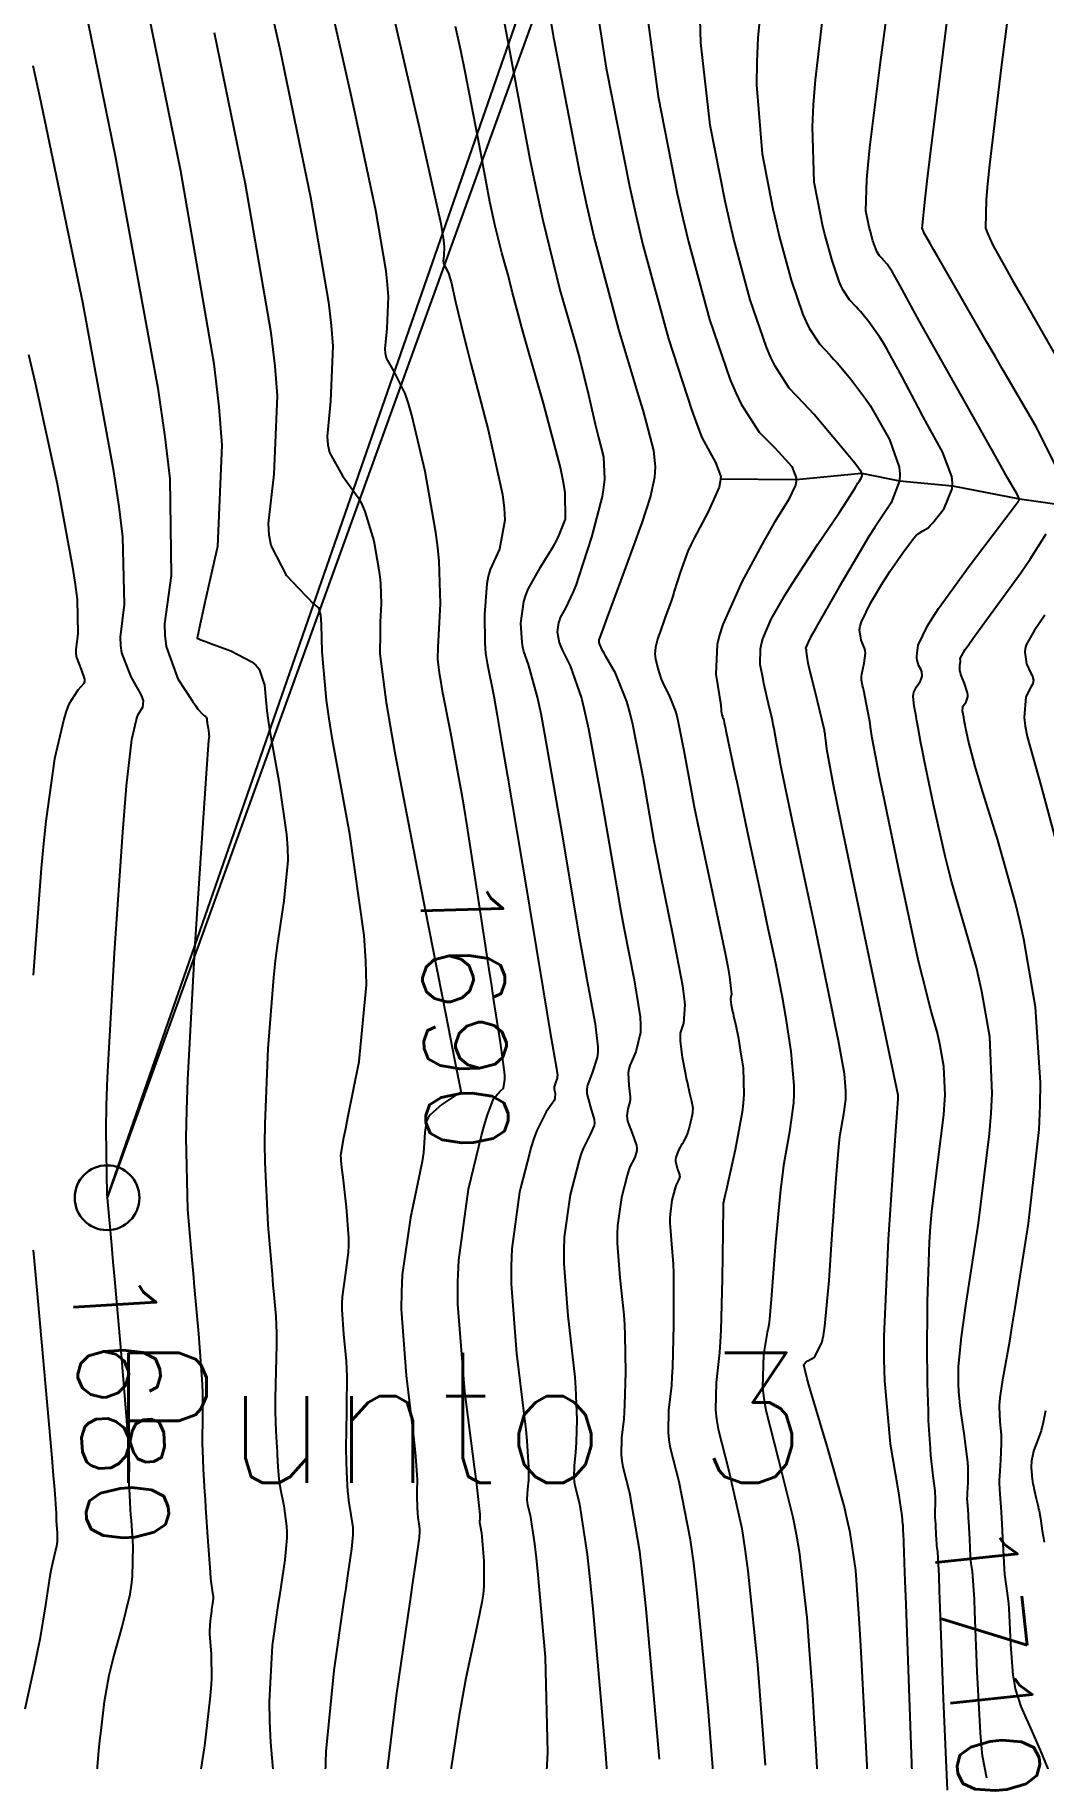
# Model space of a CAD drawing. Header units: metres. Extents: x 837117 to 838479, y 1189012 to 1191015.
# Drawn here: x 837720.1 to 837766.7, y 1189309.5 to 1189388.9 of the extents above; entities that cross this region are included whole.
import ezdxf

# ---------------------------------------------------------------- set-up
doc = ezdxf.new("R2010")
doc.units = ezdxf.units.M
doc.header["$LTSCALE"] = 0.3
for name, color, linetype in [('COTAS 10', 1, 'Continuous'), ('COTAS INT', 252, 'Continuous'), ('DRENAJE', 5, 'Continuous'), ('VIA1', 50, 'Continuous'), ('VIA2', 121, 'Continuous')]:
    doc.layers.add(name, color=color, linetype=linetype)
doc.layers.add('PTOBLIGADO', color=90, linetype='Continuous', lineweight=30)
doc.layers.add('TEXTPTO', color=90, linetype='Continuous', lineweight=30)
doc.styles.get("Standard").update_dxf_attribs({"font": 'simplex.shx'})

msp = doc.modelspace()

# ---------------------------------------------------------------- linework, layer by layer
at = {"layer": 'COTAS 10'}
for points in [[(837739.185, 1189307.725), (837739.776, 1189311.55), (837739.923, 1189312.408), (837740.062, 1189313.18), (837740.507, 1189315.242), (837740.808, 1189316.663), (837740.858, 1189317.03), (837740.893, 1189317.386), (837740.898, 1189318.576), (837740.817, 1189319.498), (837740.799, 1189319.685), (837740.782, 1189319.842), (837740.733, 1189320.164), (837740.704, 1189320.279), (837740.699, 1189320.307), (837740.696, 1189320.332), (837740.698, 1189320.409), (837740.707, 1189320.492), (837740.709, 1189320.523), (837740.711, 1189320.556), (837740.715, 1189320.7), (837740.606, 1189321.671), (837740.537, 1189322.224), (837740.452, 1189322.901), (837740.001, 1189326.375), (837739.686, 1189330.408), (837739.685, 1189331.438), (837739.723, 1189332.43), (837740.174, 1189335.699), (837740.775, 1189338.179), (837740.908, 1189338.673), (837741.026, 1189339.084), (837741.33, 1189339.874), (837741.527, 1189340.098), (837741.577, 1189340.152), (837741.625, 1189340.203), (837741.783, 1189340.358), (837741.852, 1189340.762), (837741.844, 1189340.969), (837741.825, 1189341.219), (837741.654, 1189342.467), (837741.348, 1189344.403), (837741.243, 1189345.087), (837741.128, 1189345.835), (837740.639, 1189349.07), (837740.108, 1189352.466), (837739.967, 1189353.316), (837739.829, 1189354.126), (837739.725, 1189354.693), (837739.35, 1189356.726), (837738.978, 1189358.673), (837738.907, 1189359.072), (837738.85, 1189359.41), (837738.758, 1189360.126), (837738.775, 1189360.713), (837738.786, 1189360.971), (837738.8, 1189361.27), (837738.874, 1189362.692), (837738.823, 1189364.659), (837738.758, 1189365.3), (837738.671, 1189365.984), (837738.171, 1189368.804), (837737.559, 1189371.394), (837737.4, 1189371.932), (837737.247, 1189372.393), (837736.735, 1189373.412), (837736.395, 1189374.028), (837736.35, 1189374.235), (837736.327, 1189374.458), (837736.423, 1189375.396), (837736.485, 1189376.863), (837736.44, 1189377.42), (837736.369, 1189378.042), (837735.889, 1189380.835), (837735.098, 1189384.578), (837734.83, 1189385.8), (837734.541, 1189387.102), (837733.323, 1189392.473)], [(837745.745, 1189392.459), (837746.525, 1189387.4), (837747.597, 1189381.958), (837747.906, 1189380.577), (837748.221, 1189379.25), (837749.402, 1189374.908), (837750.474, 1189371.608), (837750.72, 1189370.937), (837750.944, 1189370.372), (837751.568, 1189369.208), (837751.809, 1189368.571), (837751.791, 1189368.338), (837751.736, 1189368.081), (837751.23, 1189366.945), (837750.579, 1189365.728), (837750.432, 1189365.419), (837750.299, 1189365.121), (837749.939, 1189364.148), (837749.669, 1189363.278), (837749.593, 1189363.047), (837749.517, 1189362.819), (837749.235, 1189362.03), (837748.993, 1189361.361), (837748.942, 1189361.209), (837748.898, 1189361.072), (837748.795, 1189360.698), (837748.776, 1189360.377), (837748.784, 1189360.273), (837748.799, 1189360.162), (837748.901, 1189359.709), (837749.069, 1189359.216), (837749.124, 1189359.081), (837749.184, 1189358.946), (837749.435, 1189358.464), (837749.706, 1189357.785), (837749.779, 1189357.525), (837749.852, 1189357.235), (837750.106, 1189355.93), (837750.458, 1189354.016), (837750.592, 1189353.342), (837750.742, 1189352.605), (837751.413, 1189349.425), (837752.023, 1189346.517), (837752.133, 1189345.953), (837752.218, 1189345.492), (837752.315, 1189344.697), (837752.271, 1189344.552), (837752.268, 1189344.502), (837752.267, 1189344.447), (837752.297, 1189344.21), (837752.361, 1189343.9), (837752.383, 1189343.799), (837752.406, 1189343.691), (837752.506, 1189343.247), (837752.625, 1189342.649), (837752.661, 1189342.445), (837752.698, 1189342.223), (837752.841, 1189341.282), (837752.878, 1189340.066), (837752.848, 1189339.672), (837752.8, 1189339.252), (837752.483, 1189337.526), (837752.136, 1189335.995), (837752.07, 1189335.699), (837752.016, 1189335.457), (837751.928, 1189335.044), (837751.919, 1189334.478), (837751.914, 1189334.14), (837751.909, 1189333.723), (837751.882, 1189331.564), (837751.819, 1189329.207), (837751.791, 1189328.666), (837751.757, 1189328.174), (837751.597, 1189326.797), (837751.569, 1189325.527), (837751.62, 1189325.101), (837751.696, 1189324.643), (837752.18, 1189322.721), (837752.778, 1189320.054), (837752.926, 1189319.125), (837753.067, 1189318.115), (837753.48, 1189314.085), (837753.511, 1189313.78), (837753.865, 1189309.14)], [(837764.095, 1189308.545), (837763.888, 1189309.574), (837763.838, 1189310.062), (837763.792, 1189310.639), (837763.65, 1189313.458), (837763.542, 1189316.231), (837763.516, 1189316.78), (837763.493, 1189317.234), (837763.423, 1189318.082), (837763.369, 1189318.448), (837763.356, 1189318.599), (837763.342, 1189318.77), (837763.298, 1189319.568), (837763.258, 1189320.376), (837763.248, 1189320.554), (837763.238, 1189320.712), (837763.205, 1189321.119), (837763.189, 1189321.451), (837763.19, 1189321.562), (837763.193, 1189321.682), (837763.225, 1189322.184), (837763.226, 1189322.87), (837763.21, 1189323.105), (837763.187, 1189323.359), (837763.048, 1189324.442), (837762.896, 1189325.476), (837762.877, 1189325.62), (837762.866, 1189325.699), (837762.841, 1189325.895), (837762.792, 1189326.376), (837762.782, 1189326.737), (837762.78, 1189326.857), (837762.779, 1189326.986), (837762.781, 1189327.525), (837762.927, 1189328.902), (837763.016, 1189329.56), (837763.127, 1189330.337), (837763.704, 1189334.143), (837764.219, 1189338.251), (837764.291, 1189339.218), (837764.332, 1189340.113), (837764.224, 1189342.73), (837763.858, 1189344.817), (837763.736, 1189345.376), (837763.606, 1189345.928), (837763.063, 1189347.854), (837762.478, 1189349.851), (837762.321, 1189350.448), (837762.166, 1189351.063), (837761.627, 1189353.443), (837761.198, 1189355.508), (837761.113, 1189355.925), (837761.043, 1189356.275), (837760.913, 1189356.98), (837760.865, 1189357.295), (837760.847, 1189357.399), (837760.827, 1189357.511), (837760.739, 1189357.974), (837760.693, 1189358.423), (837760.699, 1189358.526), (837760.714, 1189358.619), (837760.839, 1189358.874), (837760.987, 1189359.068), (837761.018, 1189359.121), (837761.044, 1189359.174), (837761.098, 1189359.367), (837761.091, 1189359.556), (837761.078, 1189359.608), (837761.061, 1189359.66), (837760.958, 1189359.843), (837760.872, 1189360.098), (837760.864, 1189360.195), (837760.864, 1189360.303), (837760.923, 1189360.787), (837761.348, 1189361.685), (837761.579, 1189362.054), (837761.858, 1189362.474), (837763.274, 1189364.428), (837764.676, 1189366.28), (837765.165, 1189366.927), (837765.531, 1189367.412), (837765.559, 1189367.449), (837765.564, 1189367.457), (837765.569, 1189367.464), (837765.579, 1189367.48), (837765.585, 1189367.489), (837765.587, 1189367.491), (837765.589, 1189367.494), (837765.6, 1189367.505), (837765.592, 1189367.544), (837765.582, 1189367.564), (837765.57, 1189367.589), (837765.5, 1189367.715), (837765.05, 1189368.508), (837764.797, 1189368.955), (837764.49, 1189369.499), (837762.917, 1189372.284), (837761.303, 1189375.15), (837760.97, 1189375.745), (837760.686, 1189376.255), (837760.069, 1189377.383), (837759.799, 1189377.878), (837759.734, 1189377.989), (837759.672, 1189378.089), (837759.484, 1189378.356), (837759.332, 1189378.534), (837759.294, 1189378.577), (837759.258, 1189378.617), (837759.139, 1189378.741), (837759.027, 1189378.912), (837758.994, 1189378.983), (837758.96, 1189379.064), (837758.831, 1189379.438), (837758.7, 1189379.917), (837758.666, 1189380.064), (837758.632, 1189380.216), (837758.513, 1189380.816), (837758.547, 1189382.256), (837758.608, 1189382.937), (837758.692, 1189383.741), (837759.184, 1189387.667), (837759.752, 1189391.898)], [(837722.944, 1189307.789), (837723.121, 1189309.809), (837723.168, 1189310.291), (837723.215, 1189310.74), (837723.376, 1189312.086), (837723.597, 1189313.3), (837723.681, 1189313.665), (837723.774, 1189314.044), (837724.194, 1189315.519), (837724.565, 1189317.037), (837724.628, 1189317.445), (837724.674, 1189317.844), (837724.695, 1189319.238), (837724.616, 1189320.423), (837724.598, 1189320.692), (837724.583, 1189320.935), (837724.541, 1189321.599), (837724.52, 1189322.105), (837724.518, 1189322.249), (837724.517, 1189322.394), (837724.527, 1189322.932), (837724.479, 1189324.08), (837724.443, 1189324.61), (837724.396, 1189325.232), (837724.142, 1189328.244), (837723.849, 1189331.551), (837723.778, 1189332.359), (837723.711, 1189333.12), (837723.507, 1189335.481), (837723.49, 1189336.409), (837723.45, 1189338.438), (837723.476, 1189339.575), (837723.52, 1189340.851), (837723.832, 1189346.609), (837724.217, 1189352.168), (837724.308, 1189353.318), (837724.391, 1189354.3), (837724.633, 1189356.44), (837724.83, 1189357.3), (837724.885, 1189357.475), (837724.94, 1189357.623), (837725.139, 1189357.926), (837725.178, 1189358.216), (837725.133, 1189358.355), (837725.063, 1189358.52), (837724.605, 1189359.326), (837724.181, 1189360.43), (837724.132, 1189360.782), (837724.113, 1189361.155), (837724.293, 1189362.669), (837724.228, 1189365.792), (837724.054, 1189367.179), (837723.814, 1189368.793), (837722.385, 1189376.509), (837720.764, 1189384.337), (837720.403, 1189386.021), (837720.079, 1189387.497)]]:
    msp.add_lwpolyline(points, dxfattribs=at)
at = {"layer": 'COTAS INT'}
for points in [[(837751.693, 1189305.87), (837751.242, 1189311.606), (837751.024, 1189313.922), (837750.711, 1189317.231), (837750.564, 1189318.454), (837750.418, 1189319.531), (837749.89, 1189322.21), (837749.497, 1189323.77), (837749.436, 1189324.142), (837749.395, 1189324.488), (837749.417, 1189325.52), (837749.547, 1189326.647), (837749.575, 1189327.054), (837749.598, 1189327.501), (837749.65, 1189329.456), (837749.649, 1189331.407), (837749.64, 1189331.851), (837749.626, 1189332.255), (837749.542, 1189333.367), (837749.48, 1189334.161), (837749.48, 1189334.363), (837749.488, 1189334.559), (837749.576, 1189335.202), (837749.706, 1189335.704), (837749.74, 1189335.81), (837749.772, 1189335.901), (837749.88, 1189336.114), (837749.933, 1189336.271), (837749.93, 1189336.327), (837749.92, 1189336.39), (837749.823, 1189336.664), (837749.743, 1189336.983), (837749.744, 1189337.074), (837749.755, 1189337.165), (837749.88, 1189337.504), (837750.047, 1189337.807), (837750.085, 1189337.875), (837750.119, 1189337.938), (837750.213, 1189338.108), (837750.289, 1189338.293), (837750.312, 1189338.364), (837750.336, 1189338.444), (837750.428, 1189338.804), (837750.503, 1189339.155), (837750.516, 1189339.23), (837750.526, 1189339.294), (837750.534, 1189339.445), (837750.504, 1189339.6), (837750.49, 1189339.667), (837750.473, 1189339.745), (837750.389, 1189340.115), (837750.275, 1189340.638), (837750.238, 1189340.812), (837750.2, 1189340.999), (837750.042, 1189341.782), (837749.947, 1189342.551), (837749.947, 1189342.73), (837749.96, 1189342.894), (837750.103, 1189343.365), (837750.162, 1189344.209), (837750.122, 1189344.609), (837750.057, 1189345.081), (837749.618, 1189347.388), (837749.042, 1189350.188), (837748.891, 1189350.971), (837748.744, 1189351.758), (837748.241, 1189354.63), (837747.752, 1189357.138), (837747.613, 1189357.696), (837747.472, 1189358.195), (837746.95, 1189359.501), (837746.516, 1189360.261), (837746.431, 1189360.416), (837746.36, 1189360.546), (837746.231, 1189360.815), (837746.208, 1189360.915), (837746.205, 1189360.94), (837746.203, 1189360.963), (837746.207, 1189361.034), (837746.369, 1189361.487), (837746.466, 1189361.75), (837746.586, 1189362.074), (837747.208, 1189363.741), (837747.885, 1189365.587), (837748.039, 1189366.023), (837748.179, 1189366.427), (837748.563, 1189367.615), (837748.765, 1189368.539), (837748.79, 1189368.777), (837748.801, 1189369.007), (837748.731, 1189369.771), (837748.386, 1189371.059), (837748.224, 1189371.619), (837748.034, 1189372.267), (837747.108, 1189375.341), (837745.973, 1189379.612), (837745.652, 1189381.014), (837745.327, 1189382.512), (837744.127, 1189388.716), (837743.171, 1189394.403)], [(837767.492, 1189368.628), (837766.356, 1189370.886), (837764.863, 1189373.445), (837764.473, 1189374.115), (837764.094, 1189374.768), (837762.809, 1189376.988), (837761.822, 1189378.701), (837761.63, 1189379.035), (837761.474, 1189379.309), (837761.204, 1189379.789), (837761.165, 1189379.873), (837761.155, 1189379.896), (837761.145, 1189379.92), (837761.109, 1189380.004), (837761.242, 1189381.357), (837761.338, 1189382.181), (837761.46, 1189383.199), (837762.114, 1189388.496), (837762.798, 1189393.838)], [(837721.815, 1189393.469), (837723.887, 1189383.274), (837725.839, 1189372.642), (837726.163, 1189370.4), (837726.394, 1189368.464), (837726.445, 1189364.006), (837726.152, 1189361.771), (837726.165, 1189361.235), (837726.219, 1189360.736), (837726.758, 1189359.232), (837727.43, 1189358.203), (837727.568, 1189358.004), (837727.686, 1189357.84), (837727.94, 1189357.558), (837728.036, 1189357.507), (837728.054, 1189357.491), (837728.069, 1189357.473), (837728.093, 1189357.4), (837728.103, 1189357.283), (837728.11, 1189357.239), (837728.118, 1189357.188), (837728.159, 1189356.961), (837728.194, 1189356.718), (837728.198, 1189356.657), (837728.199, 1189356.599), (837728.182, 1189356.415), (837728.064, 1189354.871), (837728.001, 1189353.956), (837727.925, 1189352.83), (837727.544, 1189347.005), (837727.209, 1189340.746), (837727.163, 1189339.347), (837727.136, 1189338.093), (837727.209, 1189334.769), (837727.409, 1189332.442), (837727.464, 1189331.817), (837727.518, 1189331.199), (837727.708, 1189329.036), (837727.853, 1189327.152), (837727.877, 1189326.71), (837727.895, 1189326.303), (837727.905, 1189325.12), (837727.888, 1189324.181), (837727.89, 1189323.927), (837727.894, 1189323.676), (837727.929, 1189322.792), (837727.994, 1189321.755), (837728.017, 1189321.408), (837728.041, 1189321.034), (837728.146, 1189319.465), (837728.249, 1189318.042), (837728.273, 1189317.76), (837728.294, 1189317.527), (837728.355, 1189317.088), (837728.385, 1189316.939), (837728.387, 1189316.888), (837728.387, 1189316.834), (837728.364, 1189316.6), (837728.321, 1189316.32), (837728.309, 1189316.235), (837728.296, 1189316.147), (837728.245, 1189315.804), (837728.221, 1189315.347), (837728.225, 1189315.187), (837728.232, 1189315.013), (837728.298, 1189314.267), (837728.307, 1189313.108), (837728.28, 1189312.675), (837728.239, 1189312.193), (837727.987, 1189310.045), (837727.599, 1189307.593)], [(837753.987, 1189393.45), (837753.523, 1189388.795), (837753.477, 1189387.674), (837753.465, 1189386.627), (837753.718, 1189383.45), (837754.218, 1189380.913), (837754.362, 1189380.269), (837754.509, 1189379.65), (837755.059, 1189377.626), (837755.604, 1189376.043), (837755.747, 1189375.702), (837755.887, 1189375.404), (837756.363, 1189374.678), (837756.862, 1189374.155), (837757.017, 1189373.985), (837757.178, 1189373.803), (837757.818, 1189373.055), (837758.508, 1189372.128), (837758.701, 1189371.834), (837758.895, 1189371.524), (837759.6, 1189370.268), (837760.042, 1189368.993), (837760.07, 1189368.671), (837760.057, 1189368.362), (837759.668, 1189367.357), (837758.899, 1189366.2), (837758.646, 1189365.795), (837758.376, 1189365.354), (837757.255, 1189363.456), (837756.27, 1189361.728), (837756.085, 1189361.393), (837755.938, 1189361.121), (837755.727, 1189360.659), (837755.753, 1189360.6), (837755.756, 1189360.582), (837755.758, 1189360.563), (837755.749, 1189360.489), (837755.798, 1189360.161), (837755.835, 1189359.982), (837755.883, 1189359.765), (837756.145, 1189358.662), (837756.577, 1189356.889), (837756.584, 1189356.858), (837756.586, 1189356.851), (837756.587, 1189356.846), (837756.59, 1189356.833), (837756.607, 1189356.704), (837756.617, 1189356.625), (837756.63, 1189356.527), (837756.695, 1189356.017), (837757.004, 1189354.351), (837757.17, 1189353.524), (837757.37, 1189352.538), (837758.383, 1189347.657), (837759.977, 1189340.057), (837759.983, 1189340.027), (837759.985, 1189340.021), (837759.986, 1189340.016), (837759.988, 1189340.005), (837759.988, 1189339.999), (837759.987, 1189339.996), (837759.987, 1189339.991), (837759.986, 1189339.989), (837759.986, 1189339.983), (837759.984, 1189339.96), (837759.984, 1189339.949), (837759.983, 1189339.934), (837759.978, 1189339.863), (837759.907, 1189338.817), (837759.864, 1189338.188), (837759.534, 1189333.389), (837759.339, 1189328.911), (837759.338, 1189327.849), (837759.36, 1189326.865), (837759.627, 1189323.956), (837759.964, 1189321.985), (837760.029, 1189321.592), (837760.082, 1189321.265), (837760.172, 1189320.639), (837760.182, 1189320.468), (837760.185, 1189320.428), (837760.188, 1189320.392), (837760.199, 1189320.291), (837760.209, 1189320.22), (837760.21, 1189320.203), (837760.211, 1189320.188), (837760.211, 1189320.143), (837760.209, 1189320.11), (837760.209, 1189320.095), (837760.21, 1189320.073), (837760.212, 1189320.047), (837760.212, 1189320.036), (837760.213, 1189320.025), (837760.216, 1189319.972), (837760.219, 1189319.92), (837760.22, 1189319.908), (837760.22, 1189319.898), (837760.224, 1189319.874), (837760.275, 1189318.499), (837760.307, 1189317.636), (837760.345, 1189316.566), (837760.545, 1189310.96), (837760.754, 1189305.338)], [(837762.273, 1189307.988), (837762.097, 1189312.209), (837761.943, 1189316.399), (837761.911, 1189317.208), (837761.884, 1189317.866), (837761.824, 1189318.978), (837761.795, 1189319.173), (837761.788, 1189319.253), (837761.78, 1189319.345), (837761.757, 1189319.77), (837761.736, 1189320.2), (837761.73, 1189320.295), (837761.725, 1189320.379), (837761.707, 1189320.596), (837761.699, 1189320.773), (837761.699, 1189320.832), (837761.701, 1189320.896), (837761.718, 1189321.164), (837761.718, 1189321.529), (837761.71, 1189321.654), (837761.698, 1189321.789), (837761.624, 1189322.366), (837761.53, 1189323.169), (837761.506, 1189323.447), (837761.483, 1189323.749), (837761.405, 1189325.042), (837761.393, 1189325.463), (837761.353, 1189326.765), (837761.346, 1189327.339), (837761.342, 1189327.954), (837761.352, 1189330.526), (837761.447, 1189333.261), (837761.495, 1189333.98), (837761.554, 1189334.682), (837761.847, 1189337.079), (837762.104, 1189339.127), (837762.14, 1189339.61), (837762.161, 1189340.056), (837762.107, 1189341.362), (837761.924, 1189342.402), (837761.863, 1189342.681), (837761.799, 1189342.957), (837761.528, 1189343.917), (837761.113, 1189345.498), (837760.958, 1189346.164), (837760.784, 1189346.929), (837760.012, 1189350.517), (837759.286, 1189354.011), (837759.143, 1189354.717), (837759.024, 1189355.309), (837758.804, 1189356.502), (837758.727, 1189357.016), (837758.699, 1189357.18), (837758.669, 1189357.353), (837758.536, 1189358.056), (837758.408, 1189358.693), (837758.382, 1189358.825), (837758.359, 1189358.937), (837758.307, 1189359.179), (837758.308, 1189359.368), (837758.319, 1189359.447), (837758.335, 1189359.537), (837758.429, 1189359.958), (837758.483, 1189360.423), (837758.473, 1189360.541), (837758.452, 1189360.654), (837758.289, 1189361.024), (837758.213, 1189361.492), (837758.248, 1189361.666), (837758.307, 1189361.86), (837758.721, 1189362.724), (837759.297, 1189363.682), (837759.458, 1189363.937), (837759.619, 1189364.186), (837760.207, 1189365.045), (837760.71, 1189365.705), (837760.818, 1189365.828), (837760.913, 1189365.926), (837761.143, 1189366.066), (837761.381, 1189366.206), (837761.48, 1189366.304), (837761.594, 1189366.429), (837762.125, 1189367.093), (837762.494, 1189368.001), (837762.505, 1189368.279), (837762.477, 1189368.569), (837762.047, 1189369.711), (837761.342, 1189370.981), (837761.141, 1189371.351), (837760.937, 1189371.73), (837760.18, 1189373.162), (837759.475, 1189374.455), (837759.304, 1189374.746), (837759.143, 1189375.007), (837758.651, 1189375.706), (837758.255, 1189376.168), (837758.155, 1189376.281), (837758.06, 1189376.386), (837757.751, 1189376.709), (837757.457, 1189377.158), (837757.37, 1189377.343), (837757.282, 1189377.553), (837756.945, 1189378.532), (837756.605, 1189379.784), (837756.514, 1189380.166), (837756.425, 1189380.565), (837756.116, 1189382.133), (837756.038, 1189384.683), (837756.095, 1189385.699), (837756.187, 1189386.851), (837756.798, 1189392.133)], [(837765.341, 1189391.962), (837764.746, 1189387.43), (837764.217, 1189382.945), (837764.127, 1189382.063), (837764.061, 1189381.337), (837764.028, 1189380.014), (837764.158, 1189379.708), (837764.195, 1189379.624), (837764.232, 1189379.539), (837764.371, 1189379.234), (837764.946, 1189378.192), (837765.258, 1189377.643), (837765.636, 1189376.98), (837767.555, 1189373.644)], [(837725.135, 1189391.246), (837726.888, 1189382.664), (837728.419, 1189373.76), (837728.647, 1189371.778), (837728.79, 1189370.005), (837728.597, 1189365.344), (837727.997, 1189362.69), (837727.884, 1189362.182), (837727.793, 1189361.772), (837727.657, 1189361.112), (837727.902, 1189361.012), (837728.052, 1189360.956), (837728.239, 1189360.887), (837729.21, 1189360.535), (837730.18, 1189360.028), (837730.365, 1189359.861), (837730.515, 1189359.682), (837730.754, 1189358.942), (837730.86, 1189357.769), (837730.925, 1189357.317), (837731.006, 1189356.81), (837731.427, 1189354.52), (837731.78, 1189352.063), (837731.818, 1189351.45), (837731.83, 1189350.866), (837731.657, 1189349.002), (837731.336, 1189346.939), (837731.254, 1189346.23), (837731.175, 1189345.461), (837730.918, 1189342.187), (837730.773, 1189338.711), (837730.765, 1189337.815), (837730.771, 1189336.948), (837730.911, 1189334.057), (837731.108, 1189331.764), (837731.15, 1189331.274), (837731.187, 1189330.847), (837731.275, 1189329.829), (837731.31, 1189329.072), (837731.312, 1189328.81), (837731.311, 1189328.526), (837731.283, 1189327.308), (837731.255, 1189326.052), (837731.253, 1189325.743), (837731.255, 1189325.451), (837731.285, 1189324.537), (837731.328, 1189323.796), (837731.337, 1189323.613), (837731.346, 1189323.44), (837731.372, 1189322.896), (837731.426, 1189322.329), (837731.453, 1189322.142), (837731.485, 1189321.942), (837731.647, 1189321.109), (837731.773, 1189320.167), (837731.783, 1189319.898), (837731.783, 1189319.625), (837731.693, 1189318.609), (837731.506, 1189317.371), (837731.444, 1189316.958), (837731.379, 1189316.514), (837731.107, 1189314.658), (837730.971, 1189312.075), (837730.99, 1189311.174), (837731.035, 1189310.192), (837731.402, 1189305.972)], [(837736.518, 1189390.668), (837737.904, 1189384.62), (837738.184, 1189383.391), (837738.419, 1189382.356), (837738.89, 1189380.226), (837739.019, 1189379.471), (837739.039, 1189379.303), (837739.051, 1189379.153), (837739.034, 1189378.757), (837739.008, 1189378.503), (837739.014, 1189378.443), (837739.026, 1189378.387), (837739.118, 1189378.221), (837739.268, 1189377.892), (837739.316, 1189377.733), (837739.368, 1189377.546), (837739.579, 1189376.625), (837739.951, 1189375.043), (837740.103, 1189374.439), (837740.277, 1189373.763), (837741.083, 1189370.72), (837741.739, 1189367.74), (837741.818, 1189367.103), (837741.852, 1189366.548), (837741.605, 1189365.224), (837741.171, 1189364.279), (837741.087, 1189363.963), (837741.02, 1189363.623), (837740.909, 1189362.2), (837740.923, 1189360.898), (837740.934, 1189360.635), (837740.949, 1189360.414), (837741.028, 1189359.966), (837741.336, 1189358.446), (837741.496, 1189357.548), (837741.687, 1189356.443), (837741.972, 1189354.747), (837742.646, 1189350.731), (837742.674, 1189350.568), (837743.6, 1189344.986), (837743.789, 1189343.86), (837743.944, 1189342.935), (837744.233, 1189341.276), (837744.272, 1189340.963), (837744.27, 1189340.888), (837744.263, 1189340.818), (837744.193, 1189340.606), (837744.125, 1189340.424), (837744.119, 1189340.373), (837744.12, 1189340.322), (837744.169, 1189340.136), (837744.16, 1189339.89), (837744.123, 1189339.801), (837744.071, 1189339.704), (837743.759, 1189339.278), (837743.32, 1189338.416), (837743.189, 1189338.043), (837743.053, 1189337.613), (837742.986, 1189337.353), (837742.572, 1189335.756), (837742.525, 1189335.575), (837742.164, 1189332.962), (837742.134, 1189332.169), (837742.134, 1189331.346), (837742.386, 1189328.123), (837742.745, 1189325.239), (837742.813, 1189324.631), (837742.867, 1189324.105), (837742.948, 1189322.889), (837742.933, 1189322.292), (837742.926, 1189322.155), (837742.917, 1189322.031), (837742.877, 1189321.687), (837742.871, 1189321.371), (837742.883, 1189321.266), (837742.902, 1189321.152), (837743.022, 1189320.675), (837743.224, 1189319.349), (837743.295, 1189318.7), (837743.372, 1189317.929), (837743.703, 1189314.125), (837743.818, 1189309.73), (837743.759, 1189308.586)], [(837748.318, 1189390.515), (837748.922, 1189386.083), (837749.804, 1189381.61), (837750.058, 1189380.474), (837750.317, 1189379.383), (837751.288, 1189375.814), (837752.248, 1189373.022), (837752.501, 1189372.421), (837752.747, 1189371.895), (837753.587, 1189370.615), (837754.305, 1189369.888), (837754.475, 1189369.71), (837754.632, 1189369.542), (837755.093, 1189369.022), (837755.297, 1189368.507), (837755.291, 1189368.343), (837755.259, 1189368.17), (837754.917, 1189367.466), (837754.276, 1189366.425), (837754.055, 1189366.039), (837753.814, 1189365.612), (837752.788, 1189363.715), (837751.902, 1189361.74), (837751.751, 1189361.263), (837751.64, 1189360.816), (837751.578, 1189359.456), (837751.742, 1189358.499), (837751.772, 1189358.307), (837751.797, 1189358.145), (837751.836, 1189357.826), (837751.838, 1189357.718), (837751.841, 1189357.691), (837751.844, 1189357.665), (837751.862, 1189357.578), (837751.885, 1189357.506), (837751.891, 1189357.489), (837751.897, 1189357.474), (837751.919, 1189357.428), (837751.94, 1189357.375), (837751.946, 1189357.355), (837751.952, 1189357.332), (837751.971, 1189357.23), (837752.009, 1189357.032), (837752.026, 1189356.949), (837752.046, 1189356.854), (837752.141, 1189356.409), (837752.357, 1189355.402), (837752.453, 1189354.953), (837752.564, 1189354.43), (837753.099, 1189351.924), (837753.675, 1189349.217), (837753.814, 1189348.567), (837753.943, 1189347.96), (837754.332, 1189346.126), (837754.643, 1189344.556), (837754.722, 1189344.116), (837754.799, 1189343.673), (837755.052, 1189342.051), (837755.185, 1189340.487), (837755.185, 1189340.08), (837755.17, 1189339.684), (837754.985, 1189338.349), (837754.712, 1189336.799), (837754.641, 1189336.268), (837754.573, 1189335.693), (837754.343, 1189333.246), (837754.17, 1189331.04), (837754.137, 1189330.617), (837754.111, 1189330.275), (837754.068, 1189329.718), (837754.023, 1189329.45), (837753.995, 1189329.291), (837753.96, 1189329.094), (837753.777, 1189328.075), (837753.744, 1189326.565), (837753.804, 1189326.059), (837753.894, 1189325.515), (837754.469, 1189323.233), (837755.139, 1189320.576), (837755.288, 1189319.797), (837755.423, 1189318.998), (837755.78, 1189315.955), (837755.905, 1189314.247), (837756.038, 1189312.411), (837756.109, 1189311.296), (837756.181, 1189310.124), (837756.443, 1189305.409)], [(837741.762, 1189389.849), (837743.007, 1189383.203), (837743.304, 1189381.74), (837743.58, 1189380.441), (837744.405, 1189377.112), (837745.024, 1189375.003), (837745.171, 1189374.473), (837745.307, 1189373.966), (837745.707, 1189372.329), (837746.015, 1189370.987), (837746.092, 1189370.666), (837746.166, 1189370.367), (837746.407, 1189369.468), (837746.455, 1189368.442), (837746.408, 1189368.062), (837746.335, 1189367.64), (837745.852, 1189365.771), (837745.269, 1189363.966), (837745.133, 1189363.585), (837745.007, 1189363.255), (837744.644, 1189362.491), (837744.409, 1189362.064), (837744.364, 1189361.947), (837744.328, 1189361.83), (837744.269, 1189361.412), (837744.36, 1189360.918), (837744.418, 1189360.754), (837744.49, 1189360.578), (837744.869, 1189359.841), (837745.387, 1189358.347), (837745.547, 1189357.693), (837745.714, 1189356.935), (837746.376, 1189353.331), (837747.029, 1189349.501), (837747.191, 1189348.601), (837747.343, 1189347.77), (837747.823, 1189345.351), (837748.092, 1189343.645), (837748.111, 1189343.266), (837748.106, 1189342.926), (837747.89, 1189342.032), (837747.614, 1189341.41), (837747.571, 1189341.241), (837747.543, 1189341.074), (837747.563, 1189340.484), (837747.627, 1189339.967), (837747.628, 1189339.846), (837747.62, 1189339.735), (837747.529, 1189339.415), (837747.472, 1189339.084), (837747.487, 1189338.967), (837747.515, 1189338.839), (837747.724, 1189338.281), (837747.921, 1189337.727), (837747.941, 1189337.6), (837747.946, 1189337.485), (837747.84, 1189337.168), (837747.622, 1189336.739), (837747.556, 1189336.554), (837747.489, 1189336.34), (837747.226, 1189335.326), (837747.047, 1189334.026), (837747.032, 1189333.632), (837747.032, 1189333.222), (837747.157, 1189331.619), (837747.332, 1189329.916), (837747.364, 1189329.445), (837747.389, 1189328.973), (837747.416, 1189327.267), (837747.376, 1189325.765), (837747.358, 1189325.421), (837747.337, 1189325.109), (837747.237, 1189324.242), (837747.22, 1189323.449), (837747.252, 1189323.183), (837747.299, 1189322.897), (837747.601, 1189321.698), (837748.057, 1189319.008), (837748.202, 1189317.782), (837748.355, 1189316.348), (837748.973, 1189309.431)], [(837733.578, 1189308.757), (837733.611, 1189309.783), (837733.969, 1189313.512), (837734.427, 1189316.653), (837734.523, 1189317.308), (837734.605, 1189317.871), (837734.792, 1189319.128), (837734.849, 1189319.765), (837734.849, 1189319.936), (837734.843, 1189320.105), (837734.764, 1189320.695), (837734.657, 1189321.347), (837734.634, 1189321.554), (837734.612, 1189321.772), (837734.557, 1189322.659), (837734.534, 1189323.709), (837734.534, 1189324.031), (837734.536, 1189324.366), (837734.565, 1189325.691), (837734.572, 1189327.061), (837734.559, 1189327.425), (837734.541, 1189327.782), (837734.424, 1189329.016), (837734.341, 1189330.158), (837734.344, 1189330.457), (837734.358, 1189330.748), (837734.501, 1189331.736), (837734.64, 1189332.788), (837734.651, 1189333.119), (837734.65, 1189333.467), (837734.547, 1189334.871), (837734.399, 1189336.122), (837734.37, 1189336.374), (837734.345, 1189336.586), (837734.299, 1189337.009), (837734.29, 1189337.16), (837734.289, 1189337.2), (837734.288, 1189337.238), (837734.292, 1189337.369), (837734.426, 1189338.091), (837734.507, 1189338.503), (837734.608, 1189339.006), (837735.132, 1189341.589), (837735.46, 1189345.133), (837735.437, 1189346.242), (837735.365, 1189347.407), (837734.694, 1189352.079), (837733.894, 1189356.431), (837733.741, 1189357.395), (837733.617, 1189358.254), (837733.416, 1189360.485), (837733.386, 1189361.738), (837733.371, 1189361.981), (837733.353, 1189362.178), (837733.261, 1189362.514), (837732.966, 1189362.764), (837732.821, 1189362.907), (837732.647, 1189363.083), (837731.788, 1189363.985), (837731.065, 1189365.381), (837730.977, 1189365.868), (837730.937, 1189366.398), (837731.201, 1189368.674), (837731.353, 1189372.283), (837731.244, 1189373.653), (837731.068, 1189375.185), (837729.888, 1189382.054), (837728.456, 1189389.024)], [(837731.178, 1189389.584), (837731.476, 1189388.209), (837731.777, 1189386.801), (837732.889, 1189381.445), (837733.719, 1189376.613), (837733.842, 1189375.537), (837733.919, 1189374.573), (837733.812, 1189372.035), (837733.646, 1189370.413), (837733.686, 1189370.028), (837733.763, 1189369.669), (837734.351, 1189368.603), (837735.079, 1189367.601), (837735.244, 1189367.284), (837735.394, 1189366.95), (837735.802, 1189365.597), (837736.039, 1189364.261), (837736.08, 1189363.937), (837736.111, 1189363.633), (837736.135, 1189362.702), (837736.101, 1189361.861), (837736.095, 1189361.614), (837736.09, 1189361.361), (837736.086, 1189360.396), (837736.376, 1189358.142), (837736.556, 1189357.077), (837736.78, 1189355.82), (837737.008, 1189354.629), (837737.952, 1189349.685), (837739.123, 1189343.742), (837739.527, 1189341.691), (837739.816, 1189340.225), (837739.818, 1189340.204), (837739.818, 1189340.196), (837739.816, 1189340.19), (837739.68, 1189340.1), (837739.595, 1189340.044), (837739.49, 1189339.974), (837738.94, 1189339.61), (837738.403, 1189339.137), (837738.306, 1189338.999), (837738.232, 1189338.858), (837738.152, 1189338.323), (837738.091, 1189337.383), (837738.03, 1189336.988), (837737.949, 1189336.533), (837737.76, 1189335.642), (837737.495, 1189334.401), (837737.111, 1189331.752), (837737.073, 1189330.972), (837737.066, 1189330.171), (837737.289, 1189327.111), (837737.622, 1189324.431), (837737.684, 1189323.871), (837737.733, 1189323.389), (837737.8, 1189322.304), (837737.788, 1189321.767), (837737.788, 1189321.501), (837737.797, 1189321.076), (837737.819, 1189320.717), (837737.828, 1189320.629), (837737.837, 1189320.545), (837737.88, 1189320.281), (837737.912, 1189320.042), (837737.915, 1189319.974), (837737.915, 1189319.905), (837737.892, 1189319.647), (837737.705, 1189318.37), (837737.601, 1189317.658), (837737.475, 1189316.791), (837736.831, 1189312.366), (837736.245, 1189307.548)], [(837746.986, 1189302.985), (837746.508, 1189309.674), (837745.927, 1189316.36), (837745.791, 1189317.715), (837745.667, 1189318.856), (837745.311, 1189321.187), (837745.1, 1189322.025), (837745.067, 1189322.224), (837745.045, 1189322.41), (837745.057, 1189322.964), (837745.127, 1189323.57), (837745.142, 1189323.788), (837745.154, 1189324.028), (837745.182, 1189325.078), (837745.128, 1189326.539), (837745.089, 1189327.038), (837745.039, 1189327.578), (837744.771, 1189329.871), (837744.583, 1189332.284), (837744.583, 1189332.901), (837744.605, 1189333.494), (837744.875, 1189335.45), (837745.271, 1189336.976), (837745.373, 1189337.299), (837745.471, 1189337.577), (837745.799, 1189338.223), (837745.988, 1189338.638), (837745.999, 1189338.771), (837745.992, 1189338.913), (837745.815, 1189339.49), (837745.648, 1189340.115), (837745.647, 1189340.286), (837745.665, 1189340.457), (837745.893, 1189341.066), (837746.13, 1189341.778), (837746.153, 1189342.014), (837746.159, 1189342.266), (837746.028, 1189343.313), (837745.644, 1189345.353), (837745.49, 1189346.23), (837745.315, 1189347.243), (837744.511, 1189352.031), (837743.701, 1189356.689), (837743.521, 1189357.62), (837743.362, 1189358.396), (837742.948, 1189359.904), (837742.719, 1189360.496), (837742.676, 1189360.694), (837742.641, 1189360.908), (837742.589, 1189361.806), (837742.73, 1189362.809), (837742.817, 1189363.089), (837742.925, 1189363.37), (837743.489, 1189364.393), (837744.094, 1189365.358), (837744.228, 1189365.601), (837744.347, 1189365.835), (837744.655, 1189366.595), (837744.629, 1189367.829), (837744.538, 1189368.362), (837744.411, 1189368.978), (837743.647, 1189371.892), (837742.817, 1189374.782), (837742.647, 1189375.383), (837742.504, 1189375.897), (837742.206, 1189377.035), (837742.051, 1189377.668), (837741.999, 1189377.864), (837741.942, 1189378.069), (837741.703, 1189378.884), (837741.384, 1189380.171), (837741.277, 1189380.673), (837741.162, 1189381.238), (837740.681, 1189383.807), (837740.034, 1189387.154), (837739.814, 1189388.21), (837739.577, 1189389.322)], [(837758.628, 1189307.97), (837758.335, 1189313.478), (837758.269, 1189314.655), (837758.21, 1189315.681), (837758.049, 1189318.13), (837757.779, 1189319.882), (837757.65, 1189320.468), (837757.499, 1189321.099), (837756.758, 1189323.744), (837756.044, 1189326.121), (837755.909, 1189326.582), (837755.802, 1189326.959), (837755.641, 1189327.609), (837755.728, 1189327.72), (837755.777, 1189327.757), (837755.836, 1189327.797), (837756.14, 1189327.961), (837756.472, 1189328.615), (837756.549, 1189328.963), (837756.62, 1189329.383), (837756.82, 1189331.502), (837756.969, 1189333.859), (837757.007, 1189334.428), (837757.043, 1189334.962), (837757.163, 1189336.588), (837757.279, 1189337.831), (837757.313, 1189338.123), (837757.349, 1189338.392), (837757.486, 1189339.173), (837757.579, 1189339.842), (837757.587, 1189340.04), (837757.586, 1189340.244), (837757.52, 1189341.028), (837757.245, 1189342.54), (837757.113, 1189343.203), (837756.957, 1189343.972), (837756.192, 1189347.632), (837755.415, 1189351.297), (837755.109, 1189352.737), (837754.783, 1189354.273), (837754.615, 1189355.091), (837754.573, 1189355.306), (837754.533, 1189355.515), (837754.406, 1189356.231), (837754.277, 1189356.93), (837754.237, 1189357.129), (837754.194, 1189357.331), (837754.02, 1189358.083), (837753.846, 1189358.83), (837753.803, 1189359.029), (837753.762, 1189359.225), (837753.632, 1189359.905), (837753.64, 1189360.626), (837753.686, 1189360.847), (837753.751, 1189361.077), (837754.143, 1189361.988), (837754.786, 1189363.11), (837755.01, 1189363.473), (837755.253, 1189363.859), (837756.297, 1189365.445), (837757.271, 1189366.895), (837757.471, 1189367.196), (837757.641, 1189367.453), (837758.001, 1189368.019), (837758.144, 1189368.263), (837758.177, 1189368.318), (837758.207, 1189368.366), (837758.291, 1189368.495), (837758.33, 1189368.594), (837758.331, 1189368.625), (837758.329, 1189368.657), (837758.285, 1189368.783), (837758.043, 1189369.114), (837757.915, 1189369.275), (837757.761, 1189369.465), (837756.985, 1189370.404), (837756.101, 1189371.438), (837755.878, 1189371.689), (837755.665, 1189371.924), (837754.975, 1189372.646), (837754.317, 1189373.649), (837754.124, 1189374.062), (837753.926, 1189374.533), (837753.173, 1189376.72), (837752.413, 1189379.517), (837752.21, 1189380.372), (837752.011, 1189381.261), (837751.32, 1189384.766), (837750.892, 1189388.571), (837750.858, 1189389.649)], [(837719.871, 1189374.187), (837720.179, 1189372.879), (837721.189, 1189368.234), (837721.902, 1189364.386), (837722.022, 1189363.581), (837722.109, 1189362.889), (837722.141, 1189361.331), (837722.052, 1189360.576), (837722.061, 1189360.39), (837722.085, 1189360.214), (837722.297, 1189359.664), (837722.461, 1189359.222), (837722.456, 1189359.115), (837722.429, 1189359.015), (837722.149, 1189358.708), (837721.726, 1189358.064), (837721.61, 1189357.751), (837721.494, 1189357.38), (837721.075, 1189355.552), (837720.669, 1189352.677), (837720.56, 1189351.646), (837720.453, 1189350.512), (837720.079, 1189345.568)], [(837767.707, 1189307.049), (837766.636, 1189309.655), (837766.397, 1189310.225), (837766.188, 1189310.717), (837765.679, 1189311.85), (837765.414, 1189312.671), (837765.358, 1189312.966), (837765.31, 1189313.29), (837765.203, 1189314.706), (837765.14, 1189316.064), (837765.121, 1189316.352), (837765.101, 1189316.602), (837765.023, 1189317.185), (837764.944, 1189317.723), (837764.924, 1189317.944), (837764.904, 1189318.196), (837764.838, 1189319.367), (837764.781, 1189320.552), (837764.766, 1189320.813), (837764.751, 1189321.045), (837764.702, 1189321.642), (837764.679, 1189322.129), (837764.681, 1189322.292), (837764.685, 1189322.468), (837764.731, 1189323.205), (837764.769, 1189323.977), (837764.768, 1189324.175), (837764.763, 1189324.366), (837764.704, 1189324.997), (837764.671, 1189325.66), (837764.679, 1189325.811), (837764.682, 1189325.872), (837764.702, 1189326.095), (837764.845, 1189327.002), (837765.146, 1189328.694), (837765.265, 1189329.412), (837765.4, 1189330.239), (837766.016, 1189334.129), (837766.503, 1189338.455), (837766.556, 1189339.557), (837766.573, 1189340.617), (837766.341, 1189344.099), (837765.792, 1189347.231), (837765.609, 1189348.071), (837765.414, 1189348.899), (837764.598, 1189351.791), (837763.842, 1189354.205), (837763.684, 1189354.732), (837763.548, 1189355.197), (837763.241, 1189356.368), (837763.109, 1189357.004), (837763.083, 1189357.133), (837763.062, 1189357.24), (837763.022, 1189357.457), (837763.007, 1189357.555), (837763.001, 1189357.587), (837762.995, 1189357.621), (837762.968, 1189357.764), (837762.974, 1189357.923), (837762.988, 1189357.969), (837763.008, 1189358.014), (837763.128, 1189358.181), (837763.213, 1189358.412), (837763.21, 1189358.497), (837763.197, 1189358.593), (837763.057, 1189359.015), (837762.895, 1189359.44), (837762.867, 1189359.536), (837762.848, 1189359.623), (837762.841, 1189359.861), (837762.868, 1189360.018), (837762.871, 1189360.054), (837762.871, 1189360.087), (837762.853, 1189360.18), (837763.089, 1189360.592), (837763.251, 1189360.827), (837763.453, 1189361.113), (837764.53, 1189362.585), (837765.656, 1189364.128), (837765.89, 1189364.46), (837766.09, 1189364.752), (837766.529, 1189365.46), (837766.822, 1189365.926)], [(837766.77, 1189362.174), (837766.275, 1189361.451), (837765.911, 1189360.8), (837765.862, 1189360.632), (837765.835, 1189360.469), (837765.926, 1189359.927), (837766.119, 1189359.504), (837766.158, 1189359.417), (837766.19, 1189359.342), (837766.25, 1189359.18), (837766.204, 1189359.014), (837766.169, 1189358.937), (837766.124, 1189358.846), (837765.882, 1189358.406), (837765.804, 1189357.459), (837765.862, 1189357.05), (837765.955, 1189356.576), (837766.58, 1189354.332), (837767.387, 1189351.354)], [(837720.092, 1189332.901), (837720.18, 1189331.903), (837720.575, 1189327.451), (837720.939, 1189323.311), (837721.008, 1189322.51), (837721.064, 1189321.857), (837721.149, 1189320.744), (837721.146, 1189320.607), (837721.146, 1189320.571), (837721.147, 1189320.534), (837721.152, 1189320.406), (837721.163, 1189320.237), (837721.167, 1189320.176), (837721.171, 1189320.107), (837721.191, 1189319.807), (837721.186, 1189319.453), (837721.174, 1189319.351), (837721.158, 1189319.248), (837721.064, 1189318.863), (837720.927, 1189318.266), (837720.884, 1189318.03), (837720.838, 1189317.763), (837720.656, 1189316.542), (837720.39, 1189314.939), (837720.292, 1189314.432), (837720.183, 1189313.897), (837719.703, 1189311.735)], [(837766.791, 1189325.483), (837766.671, 1189324.873), (837766.632, 1189324.717), (837766.59, 1189324.568), (837766.418, 1189324.077), (837766.263, 1189323.664), (837766.231, 1189323.563), (837766.204, 1189323.468), (837766.15, 1189323.175), (837766.14, 1189322.909), (837766.141, 1189322.832), (837766.144, 1189322.753), (837766.168, 1189322.455), (837766.217, 1189322.12), (837766.236, 1189322.018), (837766.258, 1189321.912), (837766.354, 1189321.498), (837766.454, 1189321.08), (837766.477, 1189320.972), (837766.498, 1189320.868), (837766.56, 1189320.517), (837766.648, 1189319.949), (837766.686, 1189319.708), (837766.73, 1189319.43)]]:
    msp.add_lwpolyline(points, dxfattribs=at)
at = {"layer": 'DRENAJE'}
for p, q in [((837751.8, 1189368.454), (837755.294, 1189368.425)), ((837755.294, 1189368.425), (837758.307, 1189368.72)), ((837758.307, 1189368.72), (837760.057, 1189368.362)), ((837760.057, 1189368.362), (837762.5, 1189368.14)), ((837762.5, 1189368.14), (837765.592, 1189367.544)), ((837765.592, 1189367.544), (837767.667, 1189367.241))]:
    msp.add_line(p, q, dxfattribs=at)
at = {"layer": 'PTOBLIGADO'}
msp.add_circle((837723.495, 1189335.311), 1.494, dxfattribs=at)
at = {"layer": 'VIA1'}
msp.add_line((837794.813, 1189532.407), (837723.495, 1189335.311), dxfattribs=at)
at = {"layer": 'VIA2'}
msp.add_line((837723.495, 1189335.311), (837793.364, 1189536.038), dxfattribs=at)

# ---------------------------------------------------------------- texts
at = {"layer": 'COTAS 10', "char_height": 3.8, "attachment_point": 7}
for s, insert, rotation in [('1690', (837737.92, 1189350.338), 271.43995), ('1680', (837721.844, 1189332.052), 273.47826), ('1710', (837761.532, 1189320.27), 276.05502)]:
    msp.add_mtext(s, dxfattribs=dict(at, insert=insert, rotation=rotation))
at = {"layer": 'TEXTPTO', "insert": (837723.46, 1189328.16), "char_height": 6, "width": 52.92851, "attachment_point": 1}
msp.add_mtext('Punto 3', dxfattribs=at)

doc.saveas('drawing.dxf')
